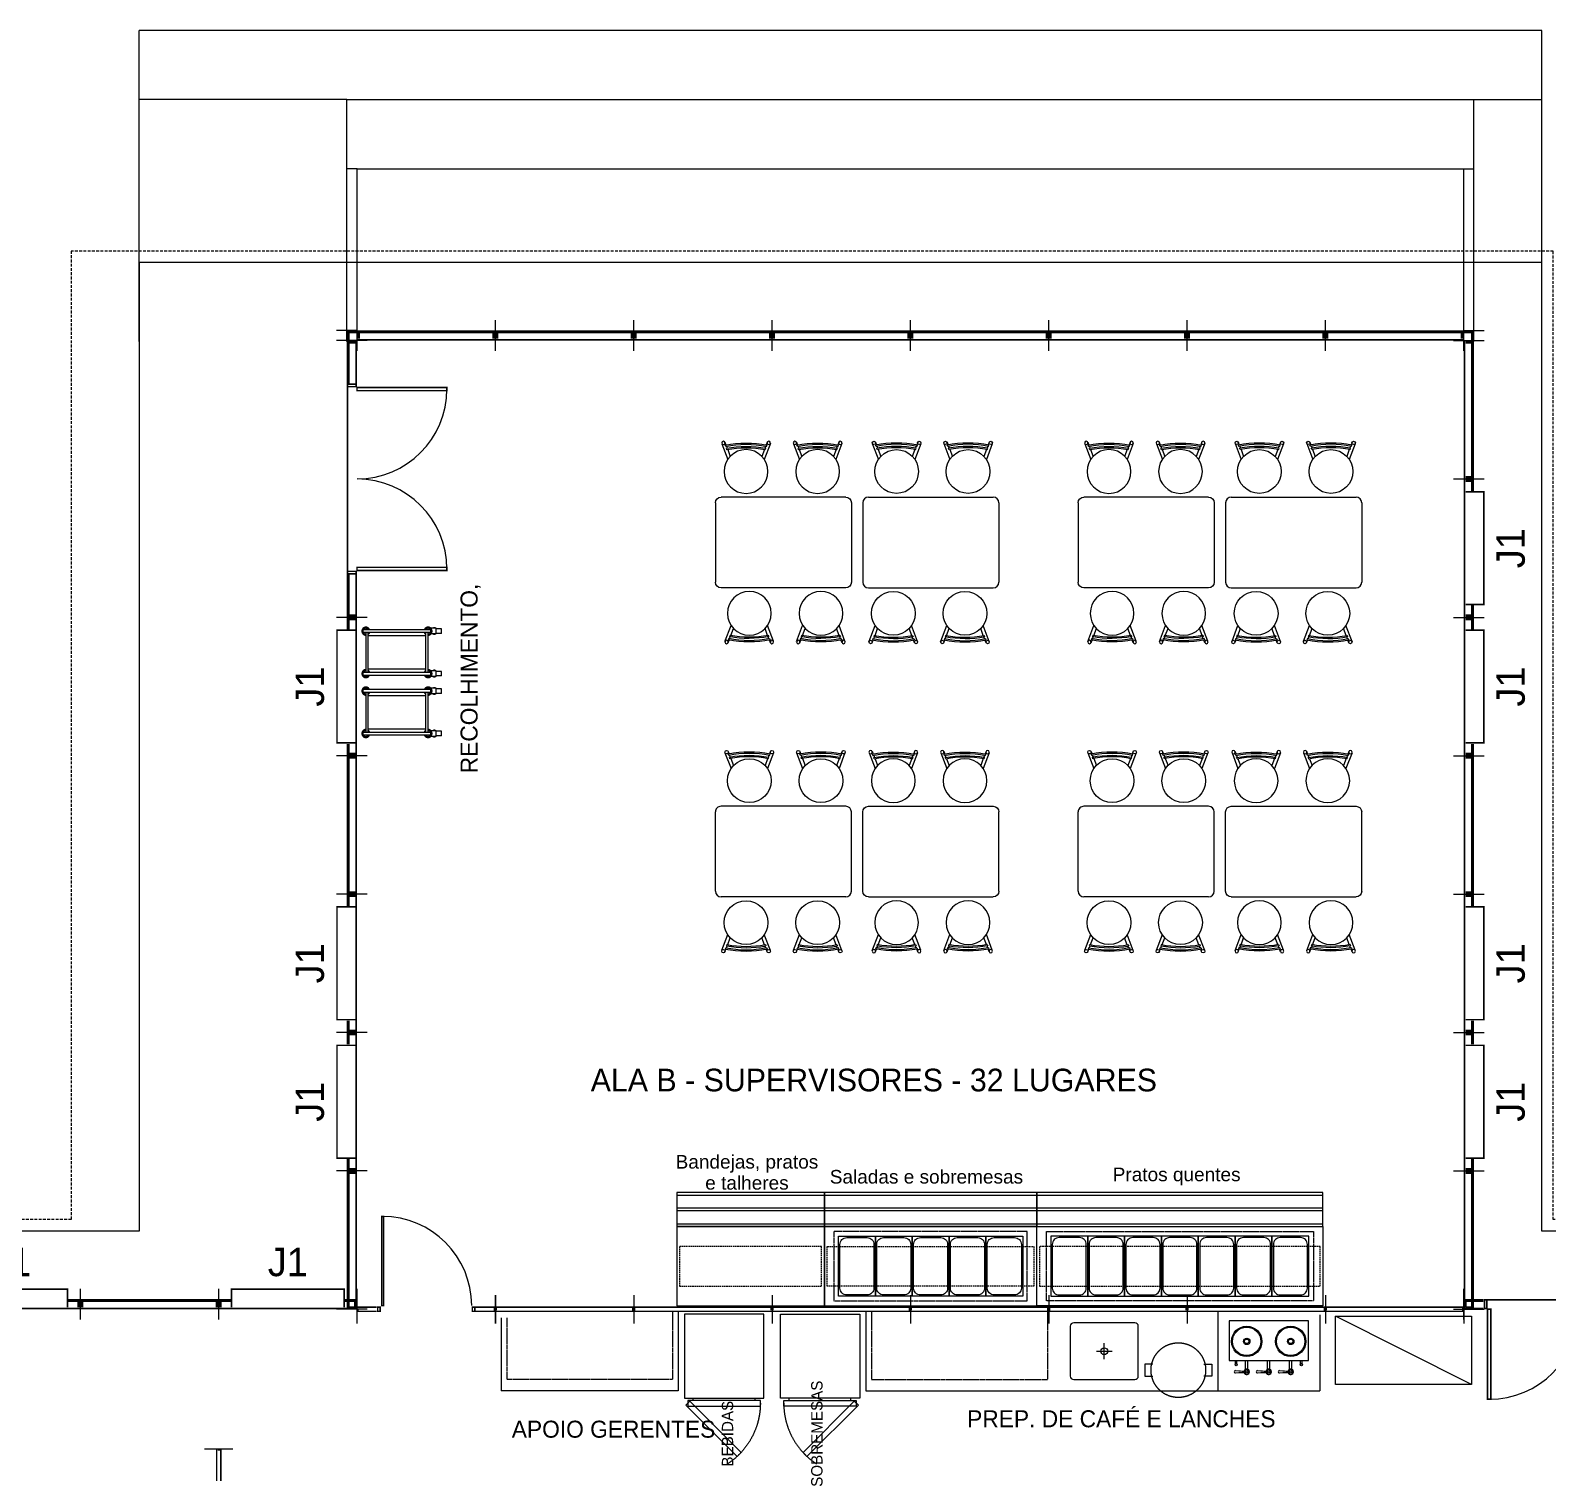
# Model space of a CAD drawing. Header units: millimetres. Extents: x -18806 to 201070, y -25046 to 92854.
# Drawn here: x 152744 to 166125, y 79422 to 92138 of the extents above; entities that cross this region are included whole.
import ezdxf
from ezdxf.enums import TextEntityAlignment as Align

# ---------------------------------------------------------------- set-up
doc = ezdxf.new("R2010")
doc.units = ezdxf.units.MM
doc.header["$LTSCALE"] = 50
for name, pattern in [('DASHED', [0.75, 0.5, -0.25]), ('HIDDEN', [0.375, 0.25, -0.125]), ('HIDDEN2', [0.1875, 0.125, -0.0625])]:
    doc.linetypes.add(name, pattern=pattern)
doc.layers.add('EQUIP', color=8, linetype='Continuous', lineweight=20)
for name, color, linetype in [('LAYA', 8, 'Continuous'), ('LAYC', 4, 'Continuous'), ('LAYF', 4, 'Continuous'), ('SOB', 8, 'HIDDEN2'), ('TEXTO_LEGENDA', 7, 'Continuous')]:
    doc.layers.add(name, color=color, linetype=linetype)
doc.styles.add('1', font='stylu.ttf', dxfattribs={"width": 0.75, "height": 0.35})
doc.styles.add('2', font='stylu.ttf', dxfattribs={"height": 0.35})
doc.styles.add('HP', font='ARIAL.TTF', dxfattribs={"height": 0.15})
doc.styles.add('L1', font='txt', dxfattribs={"height": 0.18})
doc.dimstyles.new('1', dxfattribs={"dimtxt": 0.2, "dimasz": 0.1, "dimexe": 0.1, "dimexo": 0.9, "dimgap": 0.1, "dimtad": 1, "dimzin": 0, "dimdsep": 46, "dimtxsty": '1', "dimsah": 1, "dimcen": -0.1, "dimclrt": 1, "dimadec": 0, "dimazin": 0, "dimtfac": 1, "dimtmove": 0, "dimatfit": 1, "dimfxl": 0, "dimtolj": 1, "dimtzin": 0, "dimarcsym": 0})

# ---------------------------------------------------------------- blocks, each defined once
blk = doc.blocks.new('C1')
at = {"color": 24}
for p, q in [((0, 0), (0.18, 0)), ((0, 0), (0, -0.18)), ((0.09, 0), (0.09, -0.18)), ((0, -0.09), (0.18, -0.09))]:
    blk.add_line(p, q, dxfattribs=at)
at = {"color": 170, "const_width": 0.026}
blk.add_lwpolyline([(0, -0.077), (0.077, -0.077), (0.077, 0)], dxfattribs=at)
at = {"style": 'L1', "flags": 3}
blk.add_attdef('BLOCO', (-0.018, 0.09), '', height=0.18, dxfattribs=at)
blk = doc.blocks.new('_OBLIQUE')
at = {"color": 0, "linetype": 'ByBlock'}
blk.add_line((-0.5, -0.5), (0.5, 0.5), dxfattribs=at)
blk = doc.blocks.new('*D174')
at = {"color": 0, "lineweight": -2}
for p, q in [((153705, 89394), (153705, 92138)), ((166075, 92138), (153705, 92138)), ((166075, 89394), (166075, 92138))]:
    blk.add_line(p, q, dxfattribs=at)
at = {"layer": 'Defpoints', "color": 0}
for p in [(153705, 92138), (153705, 89393), (166075, 89393)]:
    blk.add_point(p, dxfattribs=at)
at = {"color": 0, "lineweight": -2, "xscale": 0.1, "yscale": 0.1, "zscale": 0.1, "rotation": 180}
blk.add_blockref('_OBLIQUE', (153705, 92138), dxfattribs=at)
at = {"color": 0, "lineweight": -2, "xscale": 0.1, "yscale": 0.1, "zscale": 0.1}
blk.add_blockref('_OBLIQUE', (166075, 92138), dxfattribs=at)
at = {"color": 7, "insert": (159890, 92138), "char_height": 0.35, "attachment_point": 5, "style": '1'}
blk.add_mtext('\\A1;12370.00', dxfattribs=at)
blk = doc.blocks.new('*D175')
at = {"color": 0, "lineweight": -2}
for p, q in [((155535, 89394), (155535, 91528)), ((155535, 91528), (165475, 91528)), ((165475, 89394), (165475, 91528))]:
    blk.add_line(p, q, dxfattribs=at)
at = {"layer": 'Defpoints', "color": 0}
for p in [(165475, 91528), (155535, 89393), (165475, 89393)]:
    blk.add_point(p, dxfattribs=at)
at = {"color": 0, "lineweight": -2, "xscale": 0.1, "yscale": 0.1, "zscale": 0.1, "rotation": 180}
blk.add_blockref('_OBLIQUE', (155535, 91528), dxfattribs=at)
at = {"color": 0, "lineweight": -2, "xscale": 0.1, "yscale": 0.1, "zscale": 0.1}
blk.add_blockref('_OBLIQUE', (165475, 91528), dxfattribs=at)
at = {"color": 7, "insert": (160505, 91528), "char_height": 0.35, "attachment_point": 5, "style": '1'}
blk.add_mtext('\\A1;9940.00', dxfattribs=at)
blk = doc.blocks.new('*D176')
at = {"color": 0, "lineweight": -2}
for p, q in [((155625, 89394), (155625, 90918)), ((155625, 90918), (165385, 90918)), ((165385, 89394), (165385, 90918))]:
    blk.add_line(p, q, dxfattribs=at)
at = {"layer": 'Defpoints', "color": 0}
for p in [(165385, 90918), (155625, 89393), (165385, 89393)]:
    blk.add_point(p, dxfattribs=at)
at = {"color": 0, "lineweight": -2, "xscale": 0.1, "yscale": 0.1, "zscale": 0.1, "rotation": 180}
blk.add_blockref('_OBLIQUE', (155625, 90918), dxfattribs=at)
at = {"color": 0, "lineweight": -2, "xscale": 0.1, "yscale": 0.1, "zscale": 0.1}
blk.add_blockref('_OBLIQUE', (165385, 90918), dxfattribs=at)
at = {"color": 7, "insert": (160505, 90918), "char_height": 0.35, "attachment_point": 5, "style": '1'}
blk.add_mtext('\\A1;9760.00', dxfattribs=at)
blk = doc.blocks.new('*D177')
at = {"color": 0, "lineweight": -2}
for p, q in [((155535, 89394), (155535, 90918)), ((155625, 90918), (155535, 90918)), ((155625, 89394), (155625, 90918))]:
    blk.add_line(p, q, dxfattribs=at)
at = {"layer": 'Defpoints', "color": 0}
for p in [(155535, 90918), (155535, 89393), (155625, 89393)]:
    blk.add_point(p, dxfattribs=at)
at = {"color": 0, "lineweight": -2, "xscale": 0.1, "yscale": 0.1, "zscale": 0.1, "rotation": 180}
blk.add_blockref('_OBLIQUE', (155535, 90918), dxfattribs=at)
at = {"color": 0, "lineweight": -2, "xscale": 0.1, "yscale": 0.1, "zscale": 0.1}
blk.add_blockref('_OBLIQUE', (155625, 90918), dxfattribs=at)
at = {"color": 7, "insert": (155580, 90918), "char_height": 0.35, "attachment_point": 5, "style": '1'}
blk.add_mtext('\\A1;9', dxfattribs=at)
blk = doc.blocks.new('*D178')
at = {"color": 0, "lineweight": -2}
for p, q in [((153705, 89394), (153705, 91528)), ((155535, 91528), (153705, 91528)), ((155535, 89394), (155535, 91528))]:
    blk.add_line(p, q, dxfattribs=at)
at = {"layer": 'Defpoints', "color": 0}
for p in [(153705, 91528), (153705, 89393), (155535, 89393)]:
    blk.add_point(p, dxfattribs=at)
at = {"color": 0, "lineweight": -2, "xscale": 0.1, "yscale": 0.1, "zscale": 0.1, "rotation": 180}
blk.add_blockref('_OBLIQUE', (153705, 91528), dxfattribs=at)
at = {"color": 0, "lineweight": -2, "xscale": 0.1, "yscale": 0.1, "zscale": 0.1}
blk.add_blockref('_OBLIQUE', (155535, 91528), dxfattribs=at)
at = {"color": 7, "insert": (154620, 91528), "char_height": 0.35, "attachment_point": 5, "style": '1'}
blk.add_mtext('\\A1;1830.00', dxfattribs=at)
blk = doc.blocks.new('*D179')
at = {"color": 0, "lineweight": -2}
for p, q in [((165475, 89394), (165475, 91528)), ((165475, 91528), (166075, 91528)), ((166075, 89394), (166075, 91528))]:
    blk.add_line(p, q, dxfattribs=at)
at = {"layer": 'Defpoints', "color": 0}
for p in [(166075, 91528), (165475, 89393), (166075, 89393)]:
    blk.add_point(p, dxfattribs=at)
at = {"color": 0, "lineweight": -2, "xscale": 0.1, "yscale": 0.1, "zscale": 0.1, "rotation": 180}
blk.add_blockref('_OBLIQUE', (165475, 91528), dxfattribs=at)
at = {"color": 0, "lineweight": -2, "xscale": 0.1, "yscale": 0.1, "zscale": 0.1}
blk.add_blockref('_OBLIQUE', (166075, 91528), dxfattribs=at)
at = {"color": 7, "insert": (165775, 91528), "char_height": 0.35, "attachment_point": 5, "style": '1'}
blk.add_mtext('\\A1;600.00', dxfattribs=at)
blk = doc.blocks.new('*D180')
at = {"color": 0, "lineweight": -2}
for p, q in [((165385, 89394), (165385, 90918)), ((165385, 90918), (165475, 90918)), ((165475, 89394), (165475, 90918))]:
    blk.add_line(p, q, dxfattribs=at)
at = {"layer": 'Defpoints', "color": 0}
for p in [(165475, 90918), (165385, 89393), (165475, 89393)]:
    blk.add_point(p, dxfattribs=at)
at = {"color": 0, "lineweight": -2, "xscale": 0.1, "yscale": 0.1, "zscale": 0.1, "rotation": 180}
blk.add_blockref('_OBLIQUE', (165385, 90918), dxfattribs=at)
at = {"color": 0, "lineweight": -2, "xscale": 0.1, "yscale": 0.1, "zscale": 0.1}
blk.add_blockref('_OBLIQUE', (165475, 90918), dxfattribs=at)
at = {"color": 7, "insert": (165430, 90918), "char_height": 0.35, "attachment_point": 5, "style": '1'}
blk.add_mtext('\\A1;9', dxfattribs=at)
blk = doc.blocks.new('*D182')
at = {"layer": 'Defpoints', "color": 0}
for p in [(166075, 90093), (166856, 90093), (166075, 81553)]:
    blk.add_point(p, dxfattribs=at)
at = {"color": 7, "insert": (166855, 85823), "char_height": 0.35, "attachment_point": 5, "rotation": 90, "style": '1'}
blk.add_mtext('\\A1;8540.00', dxfattribs=at)
blk = doc.blocks.new('_None')
blk = doc.blocks.new('j1')
at = {"color": 24}
for p, q in [((0, 0.09), (0, -0.18)), ((1.22, 0.09), (1.22, -0.18))]:
    blk.add_line(p, q, dxfattribs=at)
at = {"color": 24, "const_width": 0.014}
blk.add_lwpolyline([(0, -0.007), (1.22, -0.007)], dxfattribs=at)
at = {"color": 170, "const_width": 0.026}
for points in [[(0.013, -0.016), (0.013, -0.077), (0.105, -0.077)], [(1.115, -0.077), (1.207, -0.077), (1.207, -0.016)]]:
    blk.add_lwpolyline(points, dxfattribs=at)
at = {"color": 7, "const_width": 0.014}
blk.add_lwpolyline([(0.113, -0.016), (0.113, -0.177), (1.107, -0.177), (1.107, -0.016)], dxfattribs=at)
at = {"color": 7, "style": '2'}
blk.add_text('J1', height=0.25, dxfattribs=at).set_placement((0.61, -0.415), align=Align.MIDDLE)
at = {"style": 'L1', "flags": 3}
blk.add_attdef('BLOCO', (0, 0.199), '', height=0.18, dxfattribs=at)
blk = doc.blocks.new('f1')
at = {"color": 24}
for p, q in [((0, 0.09), (0, -0.18)), ((1.22, 0.09), (1.22, -0.18))]:
    blk.add_line(p, q, dxfattribs=at)
at = {"color": 24, "const_width": 0.014}
blk.add_lwpolyline([(0, -0.007), (1.22, -0.007)], dxfattribs=at)
at = {"color": 170, "const_width": 0.026}
blk.add_lwpolyline([(0.013, -0.016), (0.013, -0.077), (1.207, -0.077), (1.207, -0.016)], dxfattribs=at)
at = {"style": 'L1', "flags": 3}
blk.add_attdef('BLOCO', (0, 0.224), '', height=0.18, dxfattribs=at)
blk = doc.blocks.new('dp1')
at = {"color": 24}
for p, q in [((0, 0.09), (0, -0.18)), ((2.44, 0.09), (2.44, -0.18))]:
    blk.add_line(p, q, dxfattribs=at)
at = {"color": 7, "const_width": 0.014}
for points in [[(0.441, 0.793), (0.441, 0), (0.413, 0), (0.413, 0.793)], [(1.999, 0.793), (1.999, 0), (2.027, 0), (2.027, 0.793)], [(0.406, -0.007), (0.385, -0.007), (0.385, -0.083), (0.406, -0.083)], [(2.034, -0.007), (2.055, -0.007), (2.055, -0.083), (2.034, -0.083)]]:
    blk.add_lwpolyline(points, close=True, dxfattribs=at)
at = {"color": 24, "const_width": 0.014}
for points in [[(0.376, -0.007), (0, -0.007)], [(2.064, -0.007), (2.44, -0.007)]]:
    blk.add_lwpolyline(points, dxfattribs=at)
at = {"color": 170, "const_width": 0.026}
for points in [[(0.376, -0.077), (0.013, -0.077), (0.013, -0.016)], [(2.064, -0.077), (2.427, -0.077), (2.427, -0.016)]]:
    blk.add_lwpolyline(points, dxfattribs=at)
at = {"color": 7, "const_width": 0.014}
blk.add_lwpolyline([(0.406, -0.083), (2.034, -0.083)], dxfattribs=at)
at = {"color": 7}
for centre, start, end in [((0.427, 0), 0, 90), ((2.013, 0), 90, 180)]:
    blk.add_arc(centre, 0.793, start, end, dxfattribs=at)
at = {"style": 'L1', "flags": 3}
blk.add_attdef('BLOCO', (0, 0.915), '', height=0.18, dxfattribs=at)
blk = doc.blocks.new('j1a')
at = {"color": 24}
for p, q in [((0, 0.09), (0, -0.18)), ((1.22, 0.09), (1.22, -0.18))]:
    blk.add_line(p, q, dxfattribs=at)
at = {"color": 24, "const_width": 0.014}
blk.add_lwpolyline([(0, -0.007), (1.22, -0.007)], dxfattribs=at)
at = {"color": 170, "const_width": 0.026}
for points in [[(0.013, -0.016), (0.013, -0.077), (0.105, -0.077)], [(1.115, -0.077), (1.207, -0.077), (1.207, -0.016)]]:
    blk.add_lwpolyline(points, dxfattribs=at)
at = {"color": 7, "const_width": 0.014}
blk.add_lwpolyline([(0.113, -0.016), (0.113, -0.177), (1.107, -0.177), (1.107, -0.016)], dxfattribs=at)
at = {"color": 7, "style": '2'}
blk.add_text('J1', height=0.25, rotation=180, dxfattribs=at).set_placement((0.61, -0.415), align=Align.MIDDLE)
at = {"style": 'L1', "flags": 3}
blk.add_attdef('BLOCO', (0, 0.199), '', height=0.18, dxfattribs=at)
blk = doc.blocks.new('j1a1')
at = {"color": 24}
for p, q in [((0, 0.09), (0, -0.18)), ((1.22, 0.09), (1.22, -0.18))]:
    blk.add_line(p, q, dxfattribs=at)
at = {"color": 3, "const_width": 0.014}
blk.add_lwpolyline([(0, -0.007), (1.22, -0.007)], dxfattribs=at)
at = {"color": 170, "const_width": 0.026}
for points in [[(0.013, -0.016), (0.013, -0.077), (0.105, -0.077)], [(1.115, -0.077), (1.207, -0.077), (1.207, -0.016)]]:
    blk.add_lwpolyline(points, dxfattribs=at)
at = {"color": 7, "const_width": 0.014}
blk.add_lwpolyline([(0.113, -0.016), (0.113, -0.177), (1.107, -0.177), (1.107, -0.016)], dxfattribs=at)
at = {"color": 7, "style": '2'}
blk.add_text('J1', height=0.25, rotation=180, dxfattribs=at).set_placement((0.61, -0.415), align=Align.MIDDLE)
at = {"style": 'L1', "flags": 3}
blk.add_attdef('BLOCO', (0, 0.199), '', height=0.18, dxfattribs=at)
blk = doc.blocks.new('f11')
at = {"color": 24}
for p, q in [((0, 0.09), (0, -0.18)), ((1.22, 0.09), (1.22, -0.18))]:
    blk.add_line(p, q, dxfattribs=at)
at = {"color": 3, "const_width": 0.014}
blk.add_lwpolyline([(0, -0.007), (1.22, -0.007)], dxfattribs=at)
at = {"color": 170, "const_width": 0.026}
blk.add_lwpolyline([(0.013, -0.016), (0.013, -0.077), (1.207, -0.077), (1.207, -0.016)], dxfattribs=at)
at = {"style": 'L1', "flags": 3}
blk.add_attdef('BLOCO', (0, 0.224), '', height=0.18, dxfattribs=at)
blk = doc.blocks.new('if11')
at = {"color": 24}
for p, q in [((0, -0.125), (0, 0.125)), ((1.22, -0.125), (1.22, 0.125))]:
    blk.add_line(p, q, dxfattribs=at)
at = {"color": 3, "const_width": 0.014}
blk.add_lwpolyline([(1.22, 0.018), (0, 0.018)], dxfattribs=at)
at = {"color": 24, "const_width": 0.014}
blk.add_lwpolyline([(0.007, 0.008), (0.007, -0.018), (1.213, -0.018), (1.213, 0.011)], dxfattribs=at)
at = {"style": 'L1', "flags": 3}
blk.add_attdef('BLOCO', (0, 0.305), '', height=0.18, dxfattribs=at)
blk = doc.blocks.new('ip1e1')
at = {"color": 24}
for p, q in [((0, -0.125), (0, 0.125)), ((1.22, -0.125), (1.22, 0.125))]:
    blk.add_line(p, q, dxfattribs=at)
at = {"color": 220, "const_width": 0.014}
blk.add_lwpolyline([(0.233, 0.818), (0.233, 0.032), (0.217, 0.032), (0.217, 0.818)], close=True, dxfattribs=at)
at = {"color": 3, "const_width": 0.014}
for points in [[(0, 0.018), (0.174, 0.018)], [(1.046, 0.018), (1.22, 0.018)]]:
    blk.add_lwpolyline(points, dxfattribs=at)
at = {"color": 24, "const_width": 0.014}
for points in [[(0.174, -0.018), (0.007, -0.018), (0.007, 0.008)], [(1.213, 0.011), (1.213, -0.018)], [(1.213, -0.018), (1.046, -0.018)]]:
    blk.add_lwpolyline(points, dxfattribs=at)
at = {"color": 7, "const_width": 0.014}
for points in [[(0.203, 0.018), (0.203, -0.018), (0.182, -0.018), (0.182, 0.018)], [(1.017, 0.018), (1.017, -0.018), (1.038, -0.018), (1.038, 0.018)]]:
    blk.add_lwpolyline(points, close=True, dxfattribs=at)
at = {"color": 220}
blk.add_arc((0.225, 0.032), 0.786, 0, 90, dxfattribs=at)
at = {"style": 'L1', "flags": 3}
blk.add_attdef('BLOCO', (0, 0.915), '', height=0.18, dxfattribs=at)
blk = doc.blocks.new('p1d1')
at = {"color": 24}
for p, q in [((0, 0.09), (0, -0.18)), ((1.22, 0.09), (1.22, -0.18))]:
    blk.add_line(p, q, dxfattribs=at)
at = {"color": 40, "const_width": 0.014}
blk.add_lwpolyline([(0.982, 0.793), (0.982, 0), (1.01, 0), (1.01, 0.793)], close=True, dxfattribs=at)
at = {"color": 3, "const_width": 0.014}
for points in [[(0, -0.007), (0.173, -0.007)], [(1.047, -0.007), (1.22, -0.007)]]:
    blk.add_lwpolyline(points, dxfattribs=at)
at = {"color": 170, "const_width": 0.026}
for points in [[(0.013, -0.016), (0.013, -0.077), (0.173, -0.077)], [(1.047, -0.077), (1.207, -0.077), (1.207, -0.016)]]:
    blk.add_lwpolyline(points, dxfattribs=at)
at = {"color": 7, "const_width": 0.014}
for points in [[(0.203, -0.007), (0.182, -0.007), (0.182, -0.083), (0.203, -0.083)], [(1.017, -0.007), (1.038, -0.007), (1.038, -0.083), (1.017, -0.083)]]:
    blk.add_lwpolyline(points, close=True, dxfattribs=at)
blk.add_lwpolyline([(0.203, -0.083), (1.017, -0.083)], dxfattribs=at)
at = {"color": 40}
blk.add_arc((0.996, 0), 0.793, 90, 180, dxfattribs=at)
at = {"style": 'L1', "flags": 3}
blk.add_attdef('BLOCO', (0, 0.915), '', height=0.18, dxfattribs=at)
blk = doc.blocks.new('Cafet_Monarcha_60')
at = {"layer": 'LAYA'}
for p, q in [((0.056, -0.381), (0.056, -0.35)), ((0.069, -0.381), (0.069, -0.35)), ((0.135, -0.353), (0.135, -0.35)), ((0.177, -0.353), (0.135, -0.353)), ((0.145, -0.43), (0.145, -0.353)), ((0.167, -0.43), (0.167, -0.353)), ((0.177, -0.353), (0.177, -0.35)), ((0.329, -0.353), (0.329, -0.35)), ((0.371, -0.353), (0.329, -0.353)), ((0.339, -0.43), (0.339, -0.353)), ((0.361, -0.43), (0.361, -0.353)), ((0.371, -0.353), (0.371, -0.35)), ((0.523, -0.353), (0.523, -0.35)), ((0.565, -0.353), (0.523, -0.353)), ((0.533, -0.43), (0.533, -0.353)), ((0.555, -0.43), (0.555, -0.353)), ((0.565, -0.353), (0.565, -0.35)), ((0.631, -0.381), (0.631, -0.35)), ((0.644, -0.381), (0.644, -0.35)), ((0.056, -0.44), (0.146, -0.449)), ((0.056, -0.44), (0.148, -0.445)), ((0.056, -0.46), (0.146, -0.451)), ((0.058, -0.46), (0.148, -0.455)), ((0.25, -0.44), (0.34, -0.449)), ((0.25, -0.44), (0.342, -0.445)), ((0.25, -0.46), (0.34, -0.451)), ((0.252, -0.46), (0.342, -0.455)), ((0.444, -0.44), (0.534, -0.449)), ((0.444, -0.44), (0.535, -0.445)), ((0.444, -0.46), (0.534, -0.451)), ((0.446, -0.46), (0.535, -0.455))]:
    blk.add_line(p, q, dxfattribs=at)
for centre, radius in [((0.156, -0.182), 0.134), ((0.156, -0.182), 0.125), ((0.544, -0.182), 0.134), ((0.544, -0.182), 0.125), ((0.156, -0.182), 0.0286), ((0.156, -0.182), 0.0198), ((0.544, -0.182), 0.0286), ((0.544, -0.182), 0.0198), ((0.063, -0.388), 0.01), ((0.063, -0.388), 0.009), ((0.638, -0.388), 0.01), ((0.638, -0.388), 0.009), ((0.156, -0.45), 0.01), ((0.156, -0.45), 0.009), ((0.35, -0.45), 0.01), ((0.35, -0.45), 0.009), ((0.544, -0.45), 0.01), ((0.544, -0.45), 0.009)]:
    blk.add_circle(centre, radius, dxfattribs=at)
for centre, radius, start, end in [((0.056, -0.45), 0.01, 78.5788, 281.4212), ((0.156, -0.45), 0.024, 196.562, 163.381), ((0.156, -0.45), 0.023, 196.562, 163.381), ((0.156, -0.45), 0.02, 197.2645, 162.6785), ((0.25, -0.45), 0.01, 78.5788, 281.4212), ((0.35, -0.45), 0.024, 196.562, 163.381), ((0.35, -0.45), 0.023, 196.562, 163.381), ((0.35, -0.45), 0.02, 197.2645, 162.6785), ((0.444, -0.45), 0.01, 78.5788, 281.4212), ((0.544, -0.45), 0.024, 196.562, 163.381), ((0.544, -0.45), 0.023, 196.562, 163.381), ((0.544, -0.45), 0.02, 197.2645, 162.6785)]:
    blk.add_arc(centre, radius, start, end, dxfattribs=at)
at = {"layer": 'LAYC'}
blk.add_lwpolyline([(0, -0.35), (0.7, -0.35), (0.7, 0), (0, 0)], close=True, dxfattribs=at)
blk = doc.blocks.new('60')
at = {"layer": 'LAYA'}
for p, q in [((-0.07, -0.35), (0.07, -0.35)), ((0, -0.42), (0, -0.28))]:
    blk.add_line(p, q, dxfattribs=at)
blk.add_circle((0, -0.35), 0.03, dxfattribs=at)
at = {"layer": 'LAYC'}
blk.add_lwpolyline([(-0.27, -0.6), (0.27, -0.6, 0.414214), (0.3, -0.57), (0.3, -0.13, 0.414214), (0.27, -0.1), (-0.27, -0.1, 0.414214), (-0.3, -0.13), (-0.3, -0.57, 0.414214)], format="xyb", close=True, dxfattribs=at)
blk = doc.blocks.new('Car80li')
at = {"layer": 'SOB'}
for points in [[(-0.225, 0.053), (-0.296, 0.053), (-0.296, -0.053), (-0.225, -0.053)], [(0.225, 0.053), (0.296, 0.053), (0.296, -0.053), (0.225, -0.053)]]:
    blk.add_lwpolyline(points, dxfattribs=at)
blk.add_circle((0, 0), 0.241, dxfattribs=at)
blk = doc.blocks.new('RV-2')
at = {"layer": 'LAYA', "linetype": 'HIDDEN2'}
blk.add_lwpolyline([(-0.15, -1.27), (0.302, -0.817), (0.338, -0.853), (-0.115, -1.305)], close=True, dxfattribs=at)
blk.add_arc((0.32, -0.835), 0.64, 180, 236.6497, dxfattribs=at)
at = {"layer": 'LAYC'}
for p, q in [((-0.273, -0.81), (-0.273, -0.79)), ((0.273, -0.81), (0.273, -0.79))]:
    blk.add_line(p, q, dxfattribs=at)
for points in [[(-0.35, -0.05), (0.35, -0.05), (0.35, -0.79), (-0.35, -0.79)], [(-0.32, -0.81), (0.32, -0.81), (0.32, -0.86), (-0.32, -0.86)]]:
    blk.add_lwpolyline(points, close=True, dxfattribs=at)
blk = doc.blocks.new('Gn1-1')
at = {"layer": 'LAYA'}
blk.add_lwpolyline([(-0.3125, 0.0725), (-0.3125, 0.4575, -0.4142136), (-0.2525, 0.5175), (-0.0725, 0.5175, -0.4142136), (-0.0125, 0.4575), (-0.0125, 0.0725, -0.4142136), (-0.0725, 0.0125), (-0.2525, 0.0125, -0.4142136)], format="xyb", close=True, dxfattribs=at)
at = {"layer": 'LAYC'}
blk.add_lwpolyline([(0, 0), (-0.325, 0), (-0.325, 0.53), (0, 0.53)], close=True, dxfattribs=at)
blk = doc.blocks.new('C_CANTONEIRA')
at = {"layer": 'SOB', "linetype": 'HIDDEN2'}
for p, q in [((-0.217, 0.338), (-0.217, 0.323)), ((-0.213, 0.338), (-0.217, 0.338)), ((-0.213, 0.33), (-0.217, 0.33)), ((-0.213, 0.323), (-0.217, 0.323)), ((-0.213, 0.347), (-0.213, 0.3)), ((-0.163, 0.347), (-0.213, 0.347)), ((-0.167, 0.394), (-0.207, 0.394)), ((-0.207, 0.394), (-0.207, 0.347)), ((-0.2, 0.3), (-0.2, -0.3)), ((-0.175, 0.3), (-0.2, 0.3)), ((-0.175, 0.3), (-0.175, -0.3)), ((0.175, 0.275), (-0.175, 0.275)), ((-0.167, 0.394), (-0.167, 0.347)), ((-0.163, 0.347), (-0.163, 0.3)), ((-0.158, 0.338), (-0.163, 0.338)), ((-0.158, 0.33), (-0.163, 0.33)), ((-0.158, 0.323), (-0.163, 0.323)), ((-0.158, 0.338), (-0.158, 0.323)), ((0.163, 0.338), (0.158, 0.338)), ((0.158, 0.338), (0.158, 0.323)), ((0.163, 0.33), (0.158, 0.33)), ((0.163, 0.323), (0.158, 0.323)), ((0.163, 0.347), (0.163, 0.3)), ((0.167, 0.394), (0.167, 0.347)), ((0.207, 0.394), (0.167, 0.394)), ((0.213, 0.347), (0.167, 0.347)), ((0.2, 0.3), (0.175, 0.3)), ((0.175, -0.3), (0.175, 0.3)), ((0.2, -0.3), (0.2, 0.3)), ((0.207, 0.394), (0.207, 0.347)), ((0.213, 0.347), (0.213, 0.3)), ((0.218, 0.338), (0.213, 0.338)), ((0.218, 0.33), (0.213, 0.33)), ((0.218, 0.323), (0.213, 0.323)), ((0.218, 0.338), (0.218, 0.323)), ((-0.213, 0.251), (-0.213, 0.25)), ((0.175, 0.255), (-0.175, 0.255)), ((-0.163, 0.251), (-0.163, 0.25)), ((-0.145, 0.255), (-0.145, -0.255)), ((0.145, -0.255), (0.145, 0.255)), ((0.163, 0.251), (0.163, 0.25)), ((0.213, 0.251), (0.213, 0.25)), ((-0.175, -0.255), (0.175, -0.255)), ((-0.213, -0.298), (-0.213, -0.299)), ((-0.2, -0.3), (-0.175, -0.3)), ((-0.175, -0.275), (0.175, -0.275)), ((-0.163, -0.298), (-0.163, -0.299)), ((0.163, -0.298), (0.163, -0.299)), ((0.175, -0.3), (0.2, -0.3)), ((0.213, -0.298), (0.213, -0.299))]:
    blk.add_line(p, q, dxfattribs=at)
for centre, radius, start, end in [((-0.187, 0.275), 0.0352, 359.4417, 249.2157), ((-0.187, 0.275), 0.0255, 119.3575, 240.6425), ((-0.187, 0.275), 0.0255, 75.2514, 104.7486), ((-0.187, 0.275), 0.0255, 359.2286, 60.6425), ((0.187, 0.275), 0.0352, 290.7843, 180.5583), ((0.187, 0.275), 0.0255, 119.3575, 180.7714), ((0.187, 0.275), 0.0255, 75.2514, 104.7486), ((0.187, 0.275), 0.0255, 299.3575, 60.6425), ((-0.187, 0.275), 0.0352, 290.7843, 324.7247), ((-0.187, 0.275), 0.0255, 299.3575, 307.0723), ((0.187, 0.275), 0.0352, 215.2753, 249.2157), ((0.187, 0.275), 0.0255, 232.9277, 240.6425), ((-0.187, -0.273), 0.0352, 110.7843, 357.5282), ((-0.187, -0.273), 0.0255, 119.3575, 240.6425), ((-0.187, -0.273), 0.0352, 31.6435, 69.2157), ((-0.187, -0.273), 0.0255, 46.4545, 60.6425), ((0.187, -0.273), 0.0352, 182.4718, 69.2157), ((0.187, -0.273), 0.0352, 110.7843, 148.3565), ((0.187, -0.273), 0.0255, 119.3575, 133.5455), ((0.187, -0.273), 0.0255, 299.3575, 60.6425), ((-0.187, -0.273), 0.0255, 299.3575, 356.584), ((0.187, -0.273), 0.0255, 183.416, 240.6425)]:
    blk.add_arc(centre, radius, start, end, dxfattribs=at)
blk = doc.blocks.new('Mesa4_120-80')
at = {"layer": 'LAYF', "color": 7}
for p, q in [((-1.216, -0.228), (-1.162, -0.368)), ((-1.188, -0.216), (-1.18, -0.239)), ((-1.182, -0.254), (-1.187, -0.241)), ((-1.175, -0.252), (-1.169, -0.267)), ((-0.789, -0.23), (-0.842, -0.368)), ((-0.829, -0.251), (-0.836, -0.268)), ((-0.815, -0.215), (-0.824, -0.239)), ((-0.823, -0.253), (-0.818, -0.24)), ((-0.585, -0.228), (-0.531, -0.368)), ((-0.557, -0.216), (-0.548, -0.239)), ((-0.551, -0.254), (-0.556, -0.241)), ((-0.543, -0.252), (-0.537, -0.267)), ((-0.158, -0.23), (-0.21, -0.368)), ((-0.198, -0.251), (-0.204, -0.268)), ((-0.184, -0.215), (-0.193, -0.239)), ((-0.191, -0.253), (-0.187, -0.24)), ((-1.172, -0.281), (-1.177, -0.269)), ((-1.164, -0.279), (-1.141, -0.341)), ((-0.84, -0.28), (-0.863, -0.341)), ((-0.834, -0.282), (-0.829, -0.27)), ((-0.541, -0.281), (-0.545, -0.269)), ((-0.533, -0.279), (-0.509, -0.341)), ((-0.209, -0.28), (-0.232, -0.341)), ((-0.202, -0.282), (-0.198, -0.27)), ((-1.243, -1.97), (-1.191, -1.832)), ((-1.192, -1.919), (-1.169, -1.859)), ((-0.868, -1.92), (-0.892, -1.859)), ((-0.817, -1.972), (-0.87, -1.832)), ((-0.612, -1.97), (-0.559, -1.832)), ((-0.561, -1.919), (-0.538, -1.859)), ((-0.237, -1.92), (-0.26, -1.859)), ((-0.185, -1.972), (-0.239, -1.832)), ((-1.218, -1.985), (-1.208, -1.96)), ((-1.21, -1.947), (-1.215, -1.959)), ((-1.199, -1.918), (-1.203, -1.93)), ((-1.203, -1.948), (-1.197, -1.931)), ((-0.858, -1.948), (-0.864, -1.932)), ((-0.861, -1.919), (-0.856, -1.931)), ((-0.844, -1.984), (-0.853, -1.96)), ((-0.85, -1.946), (-0.845, -1.959)), ((-0.586, -1.985), (-0.577, -1.96)), ((-0.578, -1.947), (-0.583, -1.959)), ((-0.567, -1.918), (-0.572, -1.93)), ((-0.572, -1.948), (-0.566, -1.931)), ((-0.226, -1.948), (-0.232, -1.932)), ((-0.229, -1.919), (-0.225, -1.931)), ((-0.213, -1.984), (-0.222, -1.96)), ((-0.219, -1.946), (-0.214, -1.959))]:
    blk.add_line(p, q, dxfattribs=at)
at = {"layer": 'LAYF'}
for p, q in [((-1.3, -0.75), (-1.3, -1.45)), ((-1.25, -0.7), (-0.15, -0.7)), ((-0.1, -0.75), (-0.1, -1.45)), ((-1.25, -1.5), (-0.15, -1.5))]:
    blk.add_line(p, q, dxfattribs=at)
at = {"layer": 'LAYF', "color": 7}
for centre in [(-1.202, -0.222), (-0.802, -0.222), (-0.571, -0.222), (-0.171, -0.222), (-1.231, -1.977), (-0.831, -1.977), (-0.599, -1.977), (-0.199, -1.977)]:
    blk.add_circle(centre, 0.015, dxfattribs=at)
at = {"layer": 'LAYF'}
for centre in [(-1.002, -0.474), (-0.371, -0.474), (-1.031, -1.725), (-0.399, -1.725)]:
    blk.add_circle(centre, 0.193, dxfattribs=at)
at = {"layer": 'LAYF', "color": 7}
for centre, radius, start, end in [((-1.002, -1.158), 0.935, 78.6555, 101.4198), ((-1.001, -1.098), 0.864, 78.1114, 102.1469), ((-1.005, -1.188), 0.935, 79.1609, 100.5689), ((-1.005, -1.128), 0.864, 78.5877, 101.1794), ((-0.371, -1.158), 0.935, 78.6555, 101.4198), ((-0.369, -1.098), 0.864, 78.1114, 102.1469), ((-0.374, -1.188), 0.935, 79.1609, 100.5689), ((-0.373, -1.128), 0.864, 78.5877, 101.1794), ((-1.031, -1.042), 0.935, 258.6555, 281.4198), ((-1.032, -1.102), 0.864, 258.1114, 282.1469), ((-1.028, -1.011), 0.935, 259.1609, 280.5689), ((-1.028, -1.072), 0.864, 258.5877, 281.1794), ((-0.399, -1.042), 0.935, 258.6555, 281.4198), ((-0.4, -1.102), 0.864, 258.1114, 282.1469), ((-0.396, -1.011), 0.935, 259.1609, 280.5689), ((-0.397, -1.072), 0.864, 258.5877, 281.1794)]:
    blk.add_arc(centre, radius, start, end, dxfattribs=at)
at = {"layer": 'LAYF'}
for centre, start, end in [((-1.25, -0.75), 90, 180), ((-0.15, -0.75), 0, 90), ((-1.25, -1.45), 180, 270), ((-0.15, -1.45), 270, 0)]:
    blk.add_arc(centre, 0.05, start, end, dxfattribs=at)

msp = doc.modelspace()

# ---------------------------------------------------------------- linework, layer by layer
at = {"color": 7, "linetype": 'DASHED'}
for points in [[(166175.012, 81652.825), (166175.012, 90192.825), (153105.012, 90192.825), (153105.012, 81652.825)], [(153105.012, 81652.825), (138975.012, 81652.825), (138974.524, 68582.825), (199115.012, 68582.825), (199115.012, 81652.825), (166175.012, 81652.825)]]:
    msp.add_lwpolyline(points, dxfattribs=at)
at = {"color": 1}
msp.add_lwpolyline([(153705.012, 81552.825), (139075.012, 81552.825), (139075.012, 69182.825), (199015.012, 69182.825), (199015.012, 81552.825), (166075.012, 81552.825), (166075.012, 90092.825), (153705.012, 90092.825)], close=True, dxfattribs=at)
at = {"layer": 'LAYA'}
for p, q in [((159746.972, 81754.712), (158443.972, 81754.712)), ((159746.972, 81729.712), (158443.972, 81729.712)), ((161619.972, 81754.712), (159746.972, 81754.712)), ((161619.972, 81729.712), (159746.972, 81729.712)), ((164142.972, 81754.712), (161619.972, 81754.712)), ((164142.972, 81729.712), (161619.972, 81729.712))]:
    msp.add_line(p, q, dxfattribs=at)
for points in [[(159746.972, 81867.212), (158443.972, 81867.212), (158443.972, 81617.212), (159746.972, 81617.212)], [(161619.972, 81867.212), (159746.972, 81867.212), (159746.972, 81617.212), (161619.972, 81617.212)], [(164142.972, 81867.212), (161619.972, 81867.212), (161619.972, 81617.212), (164142.972, 81617.212)]]:
    msp.add_lwpolyline(points, close=True, dxfattribs=at)
at = {"layer": 'LAYC'}
for p, q in [((158457.17, 80842.825), (158457.17, 80142.825)), ((160112.854, 80842.825), (160112.854, 80142.825)), ((163215.012, 80842.825), (163215.012, 80142.825)), ((156895.012, 80787.825), (156895.012, 80142.825)), ((164115.012, 80814.825), (164115.012, 80142.825)), ((158457.17, 80142.825), (156895.012, 80142.825)), ((160112.854, 80142.825), (163215.012, 80142.825)), ((163215.012, 80142.825), (164115.012, 80142.825))]:
    msp.add_line(p, q, dxfattribs=at)
for points in [[(159746.972, 81892.212), (158443.972, 81892.212), (158443.972, 81592.212), (159746.972, 81592.212)], [(161619.972, 81892.212), (159746.972, 81892.212), (159746.972, 81592.212), (161619.972, 81592.212)], [(164142.972, 81892.212), (161619.972, 81892.212), (161619.972, 81592.212), (164142.972, 81592.212)], [(158443.972, 80892.212), (159746.972, 80892.212), (159746.972, 81592.212), (158443.972, 81592.212)], [(161619.972, 81592.212), (159746.972, 81592.212), (159746.972, 80892.212), (161619.972, 80892.212)], [(164142.972, 80892.212), (161619.972, 80892.212), (161619.972, 81592.212), (164142.972, 81592.212)]]:
    msp.add_lwpolyline(points, close=True, dxfattribs=at)
at = {"layer": 'LAYC', "linetype": 'HIDDEN'}
for points in [[(158468.972, 81067.212), (159721.972, 81067.212), (159721.972, 81417.212), (158468.972, 81417.212)], [(159771.972, 81417.212), (161594.972, 81417.212), (161594.972, 81067.212), (159771.972, 81067.212)], [(161644.972, 81067.212), (164117.972, 81067.212), (164117.972, 81417.212), (161644.972, 81417.212)]]:
    msp.add_lwpolyline(points, close=True, dxfattribs=at)
at = {"layer": 'LAYC'}
msp.add_lwpolyline([(165452.939, 80200.791), (164252.939, 80200.791), (164252.939, 80800.791), (165452.939, 80800.791), (165452.939, 80200.791), (164252.939, 80800.791)], dxfattribs=at)
at = {"layer": 'SOB'}
for p, q in [((158407.17, 80842.825), (158407.17, 80242.825)), ((160162.854, 80842.825), (160162.854, 80242.825)), ((161713.94, 80842.825), (161713.94, 80242.825)), ((156945.012, 80787.825), (156945.012, 80242.825)), ((158407.17, 80242.825), (156945.012, 80242.825)), ((160162.854, 80242.825), (161713.94, 80242.825))]:
    msp.add_line(p, q, dxfattribs=at)
for points in [[(161535.972, 81547.212), (159830.972, 81547.212), (159830.972, 80937.212), (161535.972, 80937.212)], [(164058.972, 80937.212), (161703.972, 80937.212), (161703.972, 81547.212), (164058.972, 81547.212)]]:
    msp.add_lwpolyline(points, close=True, dxfattribs=at)

# ---------------------------------------------------------------- block references
at = {"color": 7, "yscale": 1000, "zscale": 1000}
for name, p, xscale, rotation in [('C1', (155625.012, 89402.825), 1000, 180), ('f1', (156845.012, 89402.825), 1000, 180), ('f1', (158065.012, 89402.825), 1000, 180), ('f1', (159285.012, 89402.825), 1000, 180), ('f1', (160505.012, 89402.825), 1000, 180), ('f1', (161725.012, 89402.825), 1000, 180), ('f1', (162945.012, 89402.825), 1000, 180), ('f1', (164165.012, 89402.825), 1000, 180), ('f1', (165385.012, 89402.825), 1000, 180), ('C1', (165385.012, 89402.825), 1000, 90), ('dp1', (155625.012, 89402.825), 1000, 270), ('f1', (165385.012, 88182.825), 1000, 90), ('j1', (165385.012, 86962.825), 1000, 90), ('j1a', (155625.012, 86962.825), 1000, 270), ('j1', (165385.012, 85742.825), 1000, 90), ('f1', (155625.012, 85742.825), 1000, 270), ('f1', (165385.012, 84522.825), 1000, 90), ('j1a', (155625.012, 84522.825), 1000, 270), ('j1', (165385.012, 83302.825), 1000, 90), ('j1a', (155625.012, 83302.825), 1000, 270), ('j1', (165385.012, 82082.825), 1000, 90), ('f11', (155625.012, 82082.825), 1000, 270), ('f11', (165385.012, 80862.825), 1000, 90), ('j1a1', (153185.012, 80862.825), 1000, 180), ('j1a1', (155625.012, 80862.825), 1000, 180), ('f11', (154405.012, 80862.825), 1000, 180), ('if11', (156845.012, 80862.825), -1000, 180), ('if11', (159285.012, 80862.825), 1000, 180), ('if11', (159285.012, 80862.825), -1000, 180), ('if11', (160505.012, 80862.825), -1000, 180), ('if11', (162945.012, 80862.825), 1000, 180), ('if11', (162945.012, 80862.825), -1000, 180), ('if11', (164165.012, 80862.825), -1000, 180), ('p1d1', (166605.012, 80862.825), 1000, 180), ('if11', (154405.012, 79629.03), -1000, 90)]:
    msp.add_blockref(name, p, dxfattribs=dict(at, xscale=xscale, rotation=rotation))
at = {"color": 7, "xscale": 1000, "yscale": 1000, "zscale": 1000}
msp.add_blockref('ip1e1', (155625.012, 80862.825), dxfattribs=at)
at = {"layer": 'EQUIP', "extrusion": (0, 0, -1), "xscale": -1000, "yscale": 1000, "zscale": -1000, "rotation": 180}
for p in [(-159870.972, 81507.212), (-160195.972, 81507.212), (-160520.972, 81507.212), (-160845.972, 81507.212), (-161170.972, 81507.212)]:
    msp.add_blockref('Gn1-1', p, dxfattribs=at)
at = {"layer": 'EQUIP', "extrusion": (0, 0, -1), "xscale": 1000, "yscale": 1000, "zscale": -1000}
for p in [(-161743.972, 80977.212), (-162068.972, 80977.212), (-162393.972, 80977.212), (-162718.972, 80977.212), (-163043.972, 80977.212), (-163368.972, 80977.212), (-163693.972, 80977.212)]:
    msp.add_blockref('Gn1-1', p, dxfattribs=at)
at = {"layer": 'LAYC', "yscale": 1000, "zscale": 1000}
for name, p, xscale in [('Mesa4_120-80', (158685.012, 88722.948), -1000), ('Mesa4_120-80', (161385.012, 88722.948), 1000), ('Mesa4_120-80', (161885.012, 88722.948), -1000), ('Mesa4_120-80', (164585.012, 88722.948), 1000), ('RV-2', (158861.813, 80869.585), -1000), ('RV-2', (159708.211, 80869.585), 1000), ('60', (162215.012, 80842.825), 1000), ('Cafet_Monarcha_60', (163315.012, 80761.698), 1000), ('Car80li', (162868.043, 80326.085), 1000)]:
    msp.add_blockref(name, p, dxfattribs=dict(at, xscale=xscale))
for name, p, xscale, rotation in [('C_CANTONEIRA', (155976.223, 86654.008), 1000, 270), ('C_CANTONEIRA', (155976.223, 86126.024), 1000, 270), ('Mesa4_120-80', (158685.012, 83797.717), 1000, 180), ('Mesa4_120-80', (161385.012, 83797.717), -1000, 180), ('Mesa4_120-80', (161885.012, 83797.717), 1000, 180), ('Mesa4_120-80', (164585.012, 83797.717), -1000, 180)]:
    msp.add_blockref(name, p, dxfattribs=dict(at, xscale=xscale, rotation=rotation))

# ---------------------------------------------------------------- texts
at = {"color": 7, "style": '2'}
for s, height, p in [('RECOLHIMENTO,', 150, (156688.13, 86423.809)), ('SOBREMESAS', 100, (159730.067, 79765.491)), ('BEBIDAS', 100, (158942.125, 79765.491))]:
    msp.add_text(s, height=height, rotation=90, dxfattribs=at).set_placement(p, align=Align.CENTER)
for s, height, p in [('ALA B - SUPERVISORES - 32 LUGARES', 200, (160182.78, 82783.815)), ('PREP. DE CAFÉ E LANCHES', 150, (162365.493, 79822.246)), ('APOIO GERENTES', 150, (157887.056, 79730.425))]:
    msp.add_text(s, height=height, dxfattribs=at).set_placement(p, align=Align.CENTER)
at = {"layer": 'TEXTO_LEGENDA', "style": 'HP'}
for s, p in [('Bandejas, pratos', (159063.68, 82148.098)), ('e talheres', (159063.68, 81979.765)), ('Saladas e sobremesas', (160646.426, 82033.477)), ('Pratos quentes', (162853.073, 82033.477))]:
    msp.add_text(s, height=120, dxfattribs=at).set_placement(p, align=Align.MIDDLE)

# ---------------------------------------------------------------- dimensions: what is measured, and where the dimension line sits
at = {"color": 7}
for base, p1, p2, picture, middle in [((153705.012, 92137.825), (166075.012, 89392.825), (153705.012, 89392.825), '*D174', (159890.012, 92138.064)), ((153705.012, 91527.825), (155535.012, 89392.825), (153705.012, 89392.825), '*D178', (154620.012, 91528.058)), ((165475.012, 91527.825), (155535.012, 89392.825), (165475.012, 89392.825), '*D175', (160505.012, 91528.059)), ((166075.012, 91527.825), (165475.012, 89392.825), (166075.012, 89392.825), '*D179', (165775.012, 91528.058)), ((165385.012, 90917.825), (155625.012, 89392.825), (165385.012, 89392.825), '*D176', (160505.012, 90918.064))]:
    dim = msp.add_linear_dim(base=base, p1=p1, p2=p2, dimstyle='1', override={"dimtxt": 0.18, "dimgap": 0.05, "dimblk1": 'OBLIQUE', "dimblk2": 'OBLIQUE', "dimcen": 0, "dimclrt": 7}, dxfattribs=at)
    dim.commit()
    dim.dimension.update_dxf_attribs({"geometry": picture, "text_midpoint": middle})
for base, p1, p2, picture, middle in [((155535.012, 90917.825), (155625.012, 89392.825), (155535.012, 89392.825), '*D177', (155580.012, 90918.056)), ((165475.012, 90917.825), (165385.012, 89392.825), (165475.012, 89392.825), '*D180', (165430.012, 90918.056))]:
    dim = msp.add_linear_dim(base=base, p1=p1, p2=p2, text='9', dimstyle='1', override={"dimtxt": 0.18, "dimgap": 0.05, "dimblk1": 'OBLIQUE', "dimblk2": 'OBLIQUE', "dimcen": 0, "dimclrt": 7}, dxfattribs=at)
    dim.commit()
    dim.dimension.update_dxf_attribs({"geometry": picture, "text_midpoint": middle})
dim = msp.add_linear_dim(base=(166855.746, 90092.825), p1=(166075.012, 81552.825), p2=(166075.012, 90092.825), angle=90, dimstyle='1', override={"dimtxt": 0.36, "dimasz": 0.2, "dimblk1": 'None', "dimblk2": 'None', "dimcen": 0, "dimse1": 1, "dimse2": 1, "dimsd1": 1, "dimsd2": 1, "dimclrt": 7, "dimldrblk": 'OBLIQUE'}, dxfattribs=at)
dim.commit()
dim.dimension.update_dxf_attribs({"geometry": '*D182', "text_midpoint": (166855.462, 85822.825)})

doc.saveas('drawing.dxf')
